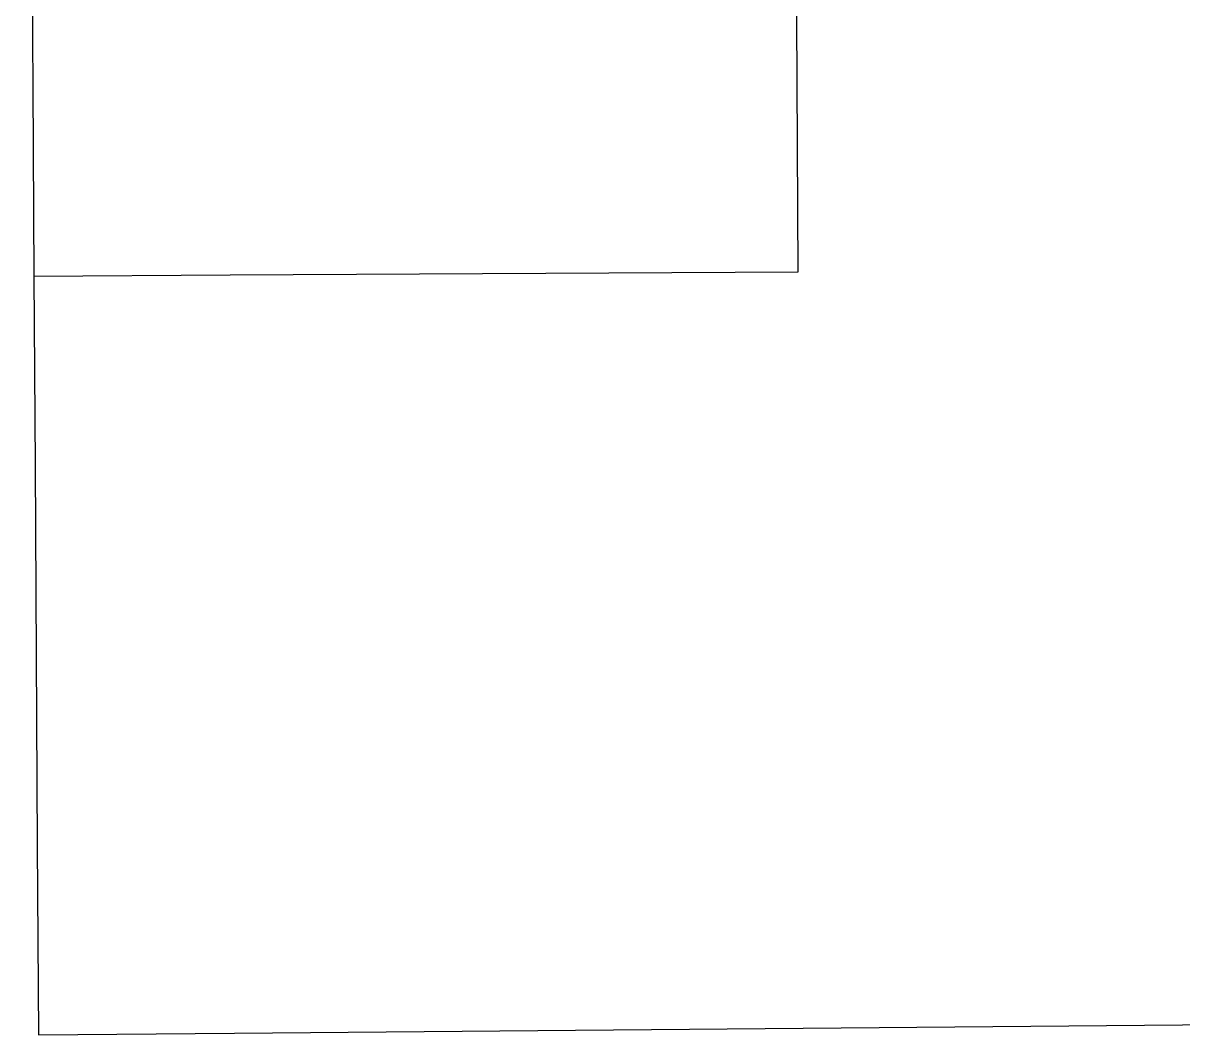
# Model space of a CAD drawing. Extents: x 6438959 to 7279357, y 1424492 to 2039161.
# Drawn here: x 6785276 to 6793352, y 1732540 to 1739583 of the extents above; entities that cross this region are included whole.
import ezdxf

# ---------------------------------------------------------------- set-up
doc = ezdxf.new("R2010")
doc.units = 21
doc.layers.add('PLSS_SECTION', color=7, linetype='Continuous')
doc.layers.add('PLSS_TWP', color=7, linetype='Continuous')

msp = doc.modelspace()

# ---------------------------------------------------------------- linework, layer by layer
at = {"layer": 'PLSS_SECTION'}
msp.add_lwpolyline([(6785319.2, 1743103.4), (6785327, 1741782.9), (6785334.7, 1740462.4), (6785342.4, 1739141.9), (6785350.2, 1737821.4), (6786717.1, 1737830.4), (6788036.6, 1737839.1), (6789355.5, 1737845.8), (6790674.5, 1737852.6), (6790667, 1739172.2), (6790659.6, 1740491.8), (6790652.1, 1741811.3), (6790644.6, 1743130.9), (6789327.5, 1743119.2), (6788010.4, 1743107.5), (6786681.6, 1743105.3), (6785319.2, 1743103.4)], dxfattribs=at)
msp.add_lwpolyline([(6785319.2, 1743103.4), (6785327, 1741782.9), (6785334.7, 1740462.4), (6785342.4, 1739141.9), (6785350.2, 1737821.4), (6786717.1, 1737830.4), (6788036.6, 1737839.1), (6789355.5, 1737845.8), (6790674.5, 1737852.6), (6790667, 1739172.2), (6790659.6, 1740491.8), (6790652.1, 1741811.3), (6790644.6, 1743130.9), (6789327.5, 1743119.2), (6788010.4, 1743107.5), (6786681.6, 1743105.3), (6785319.2, 1743103.4)], dxfattribs=at)
at = {"layer": 'PLSS_TWP'}
msp.add_lwpolyline([(6785275.7, 1749709.4), (6785285.4, 1748388.8), (6785285.4, 1748388.5), (6785293.9, 1747067.4), (6785302.3, 1745746.1), (6785310.8, 1744424.7), (6785319.2, 1743103.4), (6785327, 1741782.9), (6785334.7, 1740462.4), (6785342.4, 1739141.9), (6785350.2, 1737821.4), (6785358, 1736501.2), (6785365.8, 1735181), (6785373.5, 1733860.7), (6785381.3, 1732540.5), (6786747.2, 1732551.9), (6788067.5, 1732563), (6789388, 1732574.3), (6790708.5, 1732585.8), (6792029.3, 1732598.2), (6793350.2, 1732610.8), (6794671.1, 1732623.3)], dxfattribs=at)
msp.add_lwpolyline([(6785275.7, 1749709.4), (6785285.4, 1748388.8), (6785285.4, 1748388.5), (6785293.9, 1747067.4), (6785302.3, 1745746.1), (6785310.8, 1744424.7), (6785319.2, 1743103.4), (6785327, 1741782.9), (6785334.7, 1740462.4), (6785342.4, 1739141.9), (6785350.2, 1737821.4), (6785358, 1736501.2), (6785365.8, 1735181), (6785373.5, 1733860.7), (6785381.3, 1732540.5), (6786747.2, 1732551.9), (6788067.5, 1732563), (6789388, 1732574.3), (6790708.5, 1732585.8), (6792029.3, 1732598.2), (6793350.2, 1732610.8), (6794671.1, 1732623.3)], dxfattribs=at)

doc.saveas('drawing.dxf')
